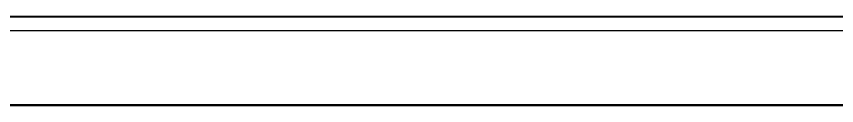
# Model space of a CAD drawing. Header units: millimetres. Extents: x 10368 to 13229, y -13270 to -11269.
# Drawn here: x 11167.1 to 11258.9, y -12960.4 to -12950.4 of the extents above; entities that cross this region are included whole.
import ezdxf

# ---------------------------------------------------------------- set-up
doc = ezdxf.new("R2010")
doc.units = ezdxf.units.MM

# ---------------------------------------------------------------- blocks, each defined once
blk = doc.blocks.new('u58')
at = {"color": 7, "linetype": 'Continuous'}
for p, q in [((-68.502, 690.757), (-302.502, 690.757)), ((-321.731, 690.669), (-49.273, 690.669)), ((-49.273, 682.339), (-321.731, 682.339)), ((-321.731, 680.841), (-49.273, 680.841)), ((-320.167, 680.75), (-50.836, 680.75))]:
    blk.add_line(p, q, dxfattribs=at)

msp = doc.modelspace()

# ---------------------------------------------------------------- block references
at = {"rotation": 180}
msp.add_blockref('u58', (11075.411, -12269.61), dxfattribs=at)

doc.saveas('drawing.dxf')
